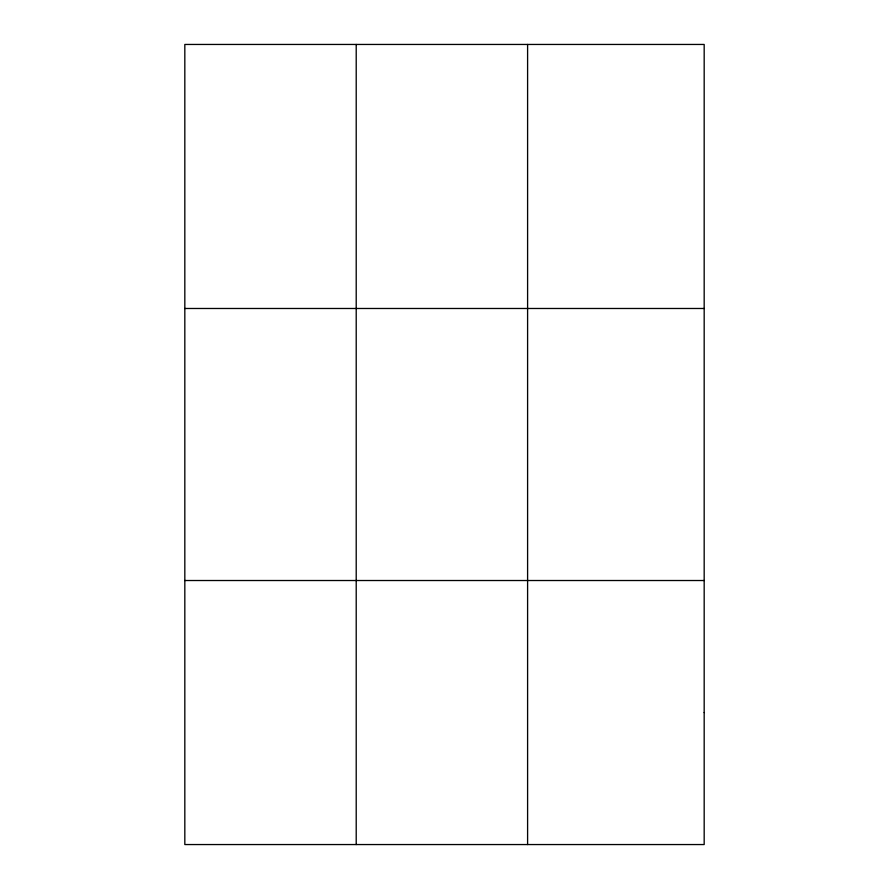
<?xml version="1.0" encoding="UTF-8"?>
<svg xmlns="http://www.w3.org/2000/svg" width="889" height="889" viewBox="0 0 889 889"><rect width="100%" height="100%" fill="white"/><g stroke="black" fill="none" stroke-linecap="round" stroke-linejoin="round"><path stroke-width="1.33" d="M356.211 44.45L356.211 844.55M527.599 44.45L527.599 844.55M184.823 308.483L704.177 308.483M184.823 580.517L704.177 580.517M704.177 712.534L704.177 844.55L184.823 844.55L184.823 44.45L704.177 44.45L704.177 712.534"/></g></svg>
